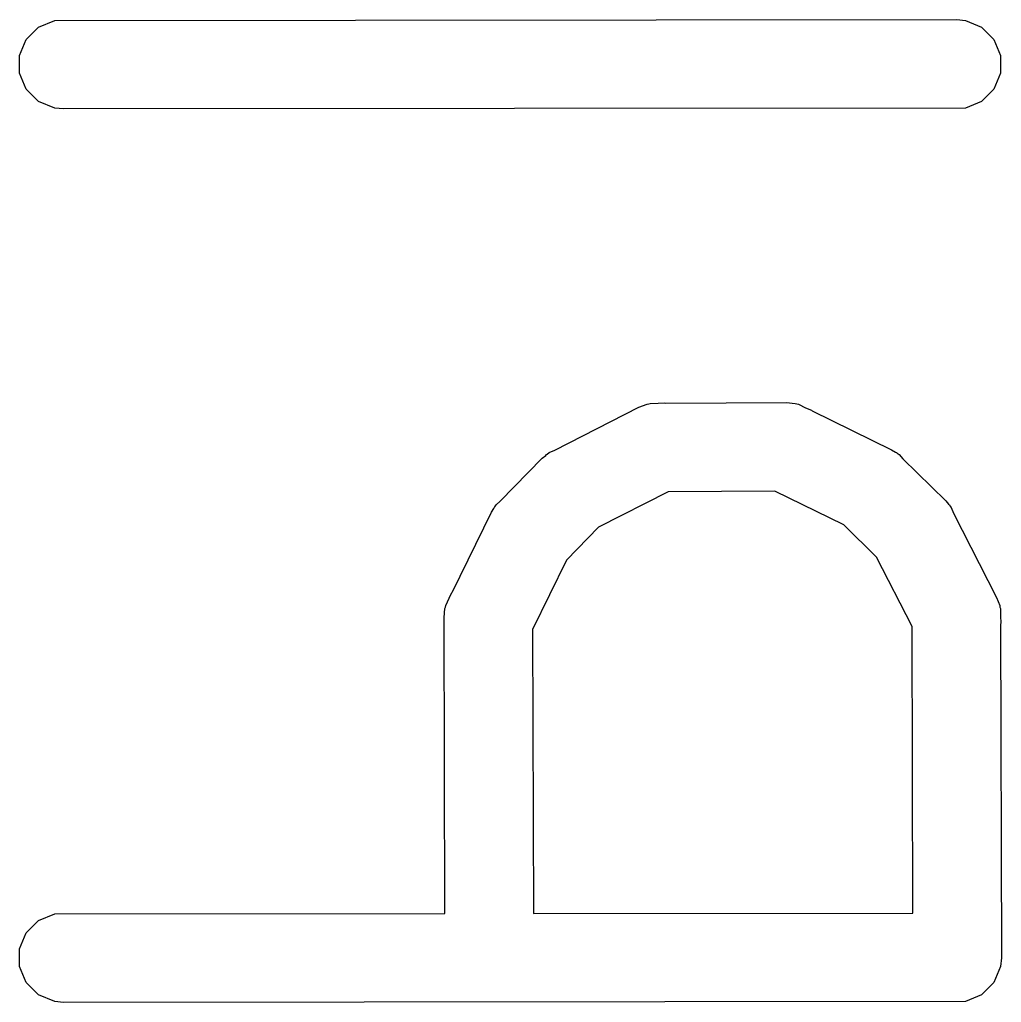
# Model space of a CAD drawing. Extents: x 83.7 to 115.8, y -96.3 to -60.2.
# Drawn here: x 91.767 to 93.965, y -82.57 to -80.37 of the extents above; entities that cross this region are included whole.
import ezdxf

# ---------------------------------------------------------------- set-up
doc = ezdxf.new("R2010")
doc.units = 0
doc.layers.add('BLACK', color=7, linetype='CONTINUOUS')

msp = doc.modelspace()

# ---------------------------------------------------------------- linework, layer by layer
at = {"layer": 'BLACK', "linetype": 'CONTINUOUS'}
for p, q in [((91.782014, -80.413964), (91.809604, -80.386374)), ((91.809604, -80.386374), (91.845652, -80.371442)), ((91.845652, -80.371442), (93.865161, -80.369521)), ((93.865161, -80.369521), (93.88467, -80.371442)), ((93.88467, -80.371442), (93.920718, -80.386374)), ((93.920718, -80.386374), (93.948308, -80.413964)), ((91.767082, -80.450012), (91.782014, -80.413964)), ((93.948308, -80.413964), (93.96324, -80.450012)), ((91.767082, -80.48903), (91.767082, -80.450012)), ((93.96324, -80.450012), (93.96324, -80.48903)), ((91.782014, -80.525078), (91.767082, -80.48903)), ((93.96324, -80.48903), (93.948308, -80.525078)), ((91.809604, -80.552668), (91.782014, -80.525078)), ((93.948308, -80.525078), (93.920718, -80.552668)), ((91.845652, -80.5676), (91.809604, -80.552668)), ((93.920718, -80.552668), (93.88467, -80.5676)), ((91.865161, -80.569521), (91.845652, -80.5676)), ((93.88467, -80.5676), (91.865161, -80.569521)), ((92.96505, -81.33354), (93.153774, -81.237221)), ((93.153774, -81.237221), (93.172082, -81.230215)), ((93.172082, -81.230215), (93.175665, -81.22996)), ((93.175665, -81.22996), (93.178986, -81.228585)), ((93.178986, -81.228585), (93.196575, -81.228474)), ((93.196575, -81.228474), (93.211003, -81.227449)), ((93.211003, -81.227449), (93.213754, -81.228366)), ((93.213754, -81.228366), (93.484209, -81.226664)), ((93.484209, -81.226664), (93.503718, -81.228585)), ((93.503718, -81.228585), (93.507038, -81.22996)), ((93.507038, -81.22996), (93.510622, -81.230215)), ((93.510622, -81.230215), (93.526914, -81.238193)), ((93.526914, -81.238193), (93.539766, -81.243517)), ((93.539766, -81.243517), (93.541667, -81.245418)), ((93.541667, -81.245418), (93.719407, -81.332459)), ((92.952462, -81.338754), (92.96505, -81.33354)), ((93.719407, -81.332459), (93.727805, -81.337745)), ((92.843291, -81.447579), (92.937309, -81.351191)), ((92.937309, -81.351191), (92.944975, -81.344898)), ((92.944975, -81.344898), (92.946707, -81.342902)), ((92.946707, -81.342902), (92.948561, -81.341955)), ((92.948561, -81.341955), (92.952462, -81.338754)), ((93.727805, -81.337745), (93.730242, -81.338755)), ((93.730242, -81.338755), (93.731757, -81.340233)), ((93.731757, -81.340233), (93.735997, -81.342902)), ((93.735997, -81.342902), (93.744249, -81.352417)), ((93.744249, -81.352417), (93.840634, -81.446429)), ((93.218912, -81.426535), (93.063442, -81.505882)), ((93.457714, -81.425032), (93.218912, -81.426535)), ((93.612302, -81.500736), (93.457714, -81.425032)), ((92.823337, -81.472418), (92.828622, -81.46402)), ((92.828622, -81.46402), (92.829633, -81.461582)), ((92.829633, -81.461582), (92.831113, -81.460064)), ((92.831113, -81.460064), (92.83378, -81.455828)), ((92.83378, -81.455828), (92.843291, -81.447579)), ((93.840634, -81.446429), (93.846925, -81.454095)), ((93.846925, -81.454095), (93.848923, -81.455828)), ((93.848923, -81.455828), (93.84987, -81.457683)), ((93.84987, -81.457683), (93.85307, -81.461583)), ((93.85307, -81.461583), (93.858282, -81.474166)), ((92.736296, -81.650157), (92.823337, -81.472418)), ((93.858282, -81.474166), (93.954604, -81.662895)), ((93.063442, -81.505882), (92.991614, -81.579521)), ((93.685941, -81.572562), (93.612302, -81.500736)), ((93.76521, -81.727879), (93.685941, -81.572562)), ((92.991614, -81.579521), (92.915734, -81.734469)), ((92.729071, -81.66491), (92.734395, -81.652059)), ((92.734395, -81.652059), (92.736296, -81.650157)), ((93.954604, -81.662895), (93.96161, -81.681203)), ((92.719463, -81.688107), (92.720838, -81.684786)), ((92.720838, -81.684786), (92.721093, -81.681203)), ((92.721093, -81.681203), (92.729071, -81.66491)), ((93.96161, -81.681203), (93.961864, -81.684786)), ((93.961864, -81.684786), (93.96324, -81.688107)), ((92.717542, -81.707616), (92.719463, -81.688107)), ((92.719171, -82.370611), (92.717542, -81.707616)), ((93.96324, -81.688107), (93.96328, -81.704713)), ((93.96328, -81.704713), (93.964376, -81.720124)), ((93.766788, -82.369614), (93.76521, -81.727879)), ((93.964376, -81.720124), (93.963326, -81.723272)), ((93.963326, -81.723272), (93.965161, -82.469521)), ((92.915734, -81.734469), (92.917298, -82.370422)), ((91.782014, -82.413964), (91.809604, -82.386374)), ((91.809604, -82.386374), (91.845652, -82.371442)), ((91.845652, -82.371442), (92.719171, -82.370611)), ((92.917298, -82.370422), (93.766788, -82.369614)), ((91.767082, -82.450012), (91.782014, -82.413964)), ((91.767082, -82.48903), (91.767082, -82.450012)), ((93.965161, -82.469521), (93.96324, -82.48903)), ((91.782014, -82.525078), (91.767082, -82.48903)), ((93.96324, -82.48903), (93.948308, -82.525078)), ((91.809604, -82.552668), (91.782014, -82.525078)), ((93.948308, -82.525078), (93.920718, -82.552668)), ((91.845652, -82.5676), (91.809604, -82.552668)), ((93.920718, -82.552668), (93.88467, -82.5676)), ((91.865161, -82.569521), (91.845652, -82.5676)), ((93.88467, -82.5676), (91.865161, -82.569521))]:
    msp.add_line(p, q, dxfattribs=at)

doc.saveas('drawing.dxf')
